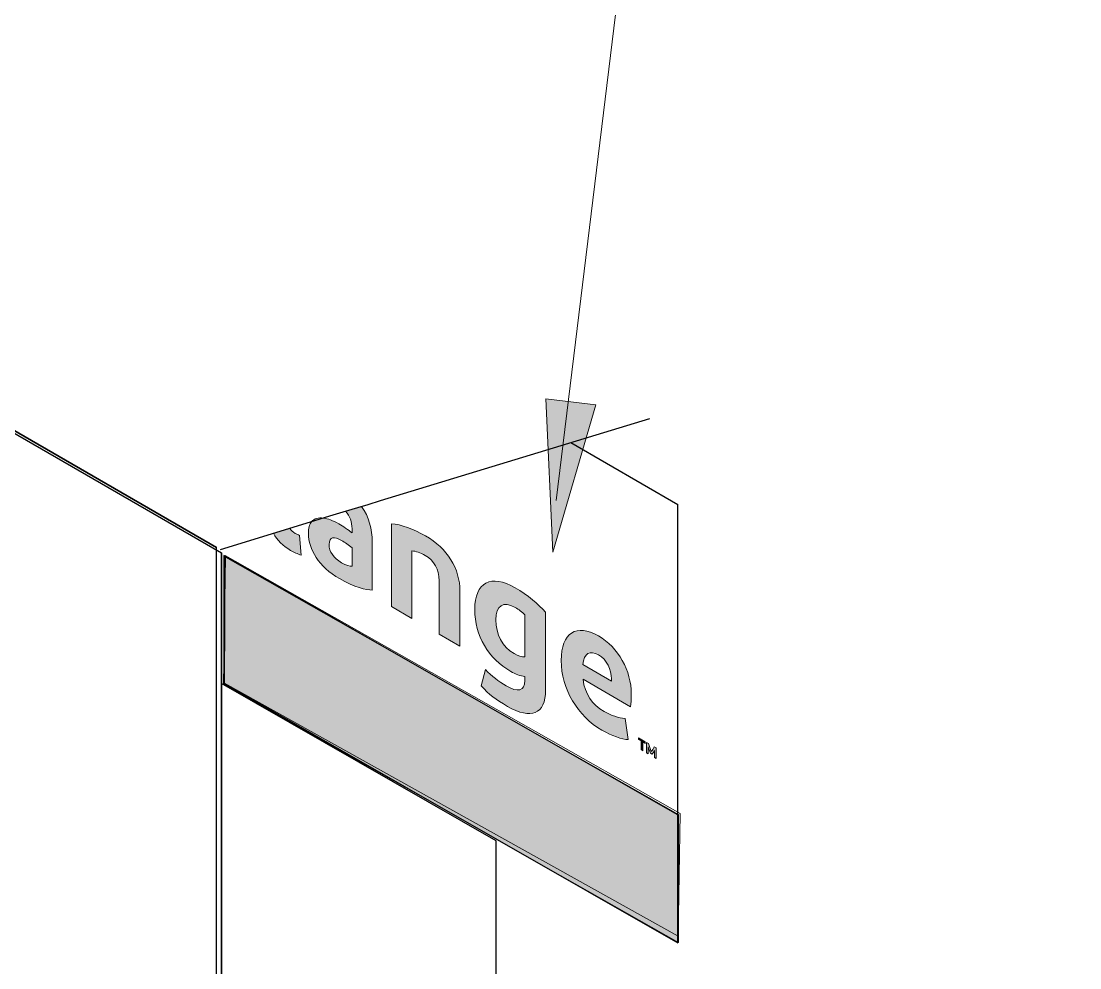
# Model space of a CAD drawing. Header units: inches. Extents: x -20.8 to 74.7, y -53.7 to 19.1.
# Drawn here: x -7.499 to -6.406, y -26.12 to -25.143 of the extents above; entities that cross this region are included whole.
import ezdxf

# ---------------------------------------------------------------- set-up
doc = ezdxf.new("R2010")
doc.units = ezdxf.units.IN
doc.header["$MEASUREMENT"] = 0
for name, color, linetype, lineweight in [('.ATI-HATCH', 7, 'Continuous', 0), ('.ATI-TEXT', 7, 'Continuous', 0), ('G-ANNO-TTLB', 7, 'Continuous', 0), ('TYVEK', 7, 'Continuous', 0)]:
    doc.layers.add(name, color=color, linetype=linetype, lineweight=lineweight)

# ---------------------------------------------------------------- blocks, each defined once
blk = doc.blocks.new('Block_498')
at = {"layer": 'TYVEK', "true_color": 0x18467f, "transparency": 33554687}
h = blk.add_hatch(color=156, dxfattribs=at)
h.dxf.hatch_style = 2
h.paths.add_polyline_path([(-6.859, -25.8861), (-6.8615, -25.8847), (-6.8615, -25.8828), (-6.8546, -25.8868), (-6.8546, -25.8886), (-6.8571, -25.8872), (-6.8571, -25.8961), (-6.859, -25.895)])
h = blk.add_hatch(color=156, dxfattribs=at)
h.dxf.hatch_style = 2
edge = h.paths.add_edge_path()
edge.add_spline(control_points=[(-6.8434, -25.8932), (-6.8434, -25.8932), (-6.8434, -25.904), (-6.8434, -25.904), (-6.8434, -25.904), (-6.8452, -25.903), (-6.8452, -25.903), (-6.8452, -25.903), (-6.8452, -25.8978), (-6.8452, -25.8978), (-6.8452, -25.8972), (-6.8451, -25.8965), (-6.8451, -25.8959), (-6.8458, -25.8972), (-6.8466, -25.8985), (-6.8476, -25.8997), (-6.8476, -25.8997), (-6.8491, -25.8988), (-6.8491, -25.8988), (-6.8501, -25.8964), (-6.851, -25.8942), (-6.8517, -25.8921), (-6.8516, -25.8927), (-6.8516, -25.8934), (-6.8516, -25.8941), (-6.8516, -25.8941), (-6.8516, -25.8993), (-6.8516, -25.8993), (-6.8516, -25.8993), (-6.8533, -25.8982), (-6.8533, -25.8982), (-6.8533, -25.8982), (-6.8533, -25.8875), (-6.8533, -25.8875), (-6.8533, -25.8875), (-6.8514, -25.8886), (-6.8514, -25.8886), (-6.8505, -25.8915), (-6.8496, -25.894), (-6.8484, -25.8971), (-6.8471, -25.8955), (-6.8462, -25.894), (-6.8454, -25.8921), (-6.8454, -25.8921), (-6.8434, -25.8932), (-6.8434, -25.8932)], knot_values=[0, 0, 0, 0, 1, 1, 1, 2, 2, 2, 3, 3, 3, 4, 4, 4, 5, 5, 5, 6, 6, 6, 7, 7, 7, 8, 8, 8, 9, 9, 9, 10, 10, 10, 11, 11, 11, 12, 12, 12, 13, 13, 13, 14, 14, 14, 15, 15, 15, 15], degree=3, periodic=0)
at = {"layer": 'TYVEK'}
blk.add_lwpolyline([(-6.859, -25.8861), (-6.8615, -25.8847), (-6.8615, -25.8828), (-6.8546, -25.8868), (-6.8546, -25.8886), (-6.8571, -25.8872), (-6.8571, -25.8961), (-6.859, -25.895)], close=True, dxfattribs=at)
blk.add_open_spline([(-6.8434, -25.8932), (-6.8434, -25.8932), (-6.8434, -25.904), (-6.8434, -25.904), (-6.8434, -25.904), (-6.8452, -25.903), (-6.8452, -25.903), (-6.8452, -25.903), (-6.8452, -25.8978), (-6.8452, -25.8978), (-6.8452, -25.8972), (-6.8451, -25.8965), (-6.8451, -25.8959), (-6.8458, -25.8972), (-6.8466, -25.8985), (-6.8476, -25.8997), (-6.8476, -25.8997), (-6.8491, -25.8988), (-6.8491, -25.8988), (-6.8501, -25.8964), (-6.851, -25.8942), (-6.8517, -25.8921), (-6.8516, -25.8927), (-6.8516, -25.8934), (-6.8516, -25.8941), (-6.8516, -25.8941), (-6.8516, -25.8993), (-6.8516, -25.8993), (-6.8516, -25.8993), (-6.8533, -25.8982), (-6.8533, -25.8982), (-6.8533, -25.8982), (-6.8533, -25.8875), (-6.8533, -25.8875), (-6.8533, -25.8875), (-6.8514, -25.8886), (-6.8514, -25.8886), (-6.8505, -25.8915), (-6.8496, -25.894), (-6.8484, -25.8971), (-6.8471, -25.8955), (-6.8462, -25.894), (-6.8454, -25.8921), (-6.8454, -25.8921), (-6.8434, -25.8932), (-6.8434, -25.8932)], degree=3, knots=[0, 0, 0, 0, 1, 1, 1, 2, 2, 2, 3, 3, 3, 4, 4, 4, 5, 5, 5, 6, 6, 6, 7, 7, 7, 8, 8, 8, 9, 9, 9, 10, 10, 10, 11, 11, 11, 12, 12, 12, 13, 13, 13, 14, 14, 14, 15, 15, 15, 15], dxfattribs=at)
blk = doc.blocks.new('Block_499')
at = {"layer": 'TYVEK', "true_color": 0x18467f, "transparency": 33554687}
h = blk.add_hatch(color=156, dxfattribs=at)
h.dxf.hatch_style = 2
edge = h.paths.add_edge_path()
edge.add_spline(control_points=[(-7.1574, -25.7058), (-7.1597, -25.706), (-7.1636, -25.7049), (-7.1682, -25.7021), (-7.1764, -25.6974), (-7.1811, -25.6907), (-7.1811, -25.6832), (-7.1811, -25.6749), (-7.1756, -25.6749), (-7.1683, -25.679), (-7.1646, -25.6811), (-7.1608, -25.6839), (-7.1574, -25.6868), (-7.1574, -25.6868), (-7.1574, -25.7058), (-7.1574, -25.7058)], knot_values=[0, 0, 0, 0, 1, 1, 1, 2, 2, 2, 3, 3, 3, 4, 4, 4, 5, 5, 5, 5], degree=3, periodic=0)
edge = h.paths.add_edge_path()
edge.add_spline(control_points=[(-7.1475, -25.644), (-7.1475, -25.644), (-7.1515, -25.6453), (-7.1515, -25.6453), (-7.1515, -25.6453), (-7.1642, -25.649), (-7.1642, -25.649), (-7.1596, -25.6539), (-7.1574, -25.66), (-7.1574, -25.6671), (-7.1574, -25.6671), (-7.1574, -25.6712), (-7.1574, -25.6712), (-7.1612, -25.6683), (-7.1668, -25.6644), (-7.1711, -25.6619), (-7.1771, -25.6585), (-7.1824, -25.6565), (-7.1869, -25.656), (-7.1922, -25.6553), (-7.1964, -25.6565), (-7.1992, -25.6597), (-7.2014, -25.6625), (-7.2025, -25.6665), (-7.2025, -25.6719), (-7.2025, -25.6881), (-7.1917, -25.7062), (-7.1704, -25.7185), (-7.1549, -25.7275), (-7.1429, -25.7303), (-7.1365, -25.7303), (-7.1365, -25.7303), (-7.1365, -25.6807), (-7.1365, -25.6807), (-7.1365, -25.6671), (-7.1401, -25.6546), (-7.1475, -25.644)], knot_values=[0, 0, 0, 0, 1, 1, 1, 2, 2, 2, 3, 3, 3, 4, 4, 4, 5, 5, 5, 6, 6, 6, 7, 7, 7, 8, 8, 8, 9, 9, 9, 10, 10, 10, 11, 11, 11, 12, 12, 12, 12], degree=3, periodic=0)
h = blk.add_hatch(color=156, dxfattribs=at)
h.dxf.hatch_style = 2
edge = h.paths.add_edge_path()
edge.add_spline(control_points=[(-7.2117, -25.6739), (-7.2131, -25.6733), (-7.2146, -25.6726), (-7.2161, -25.6718), (-7.2185, -25.6704), (-7.2203, -25.6687), (-7.2215, -25.6665), (-7.2215, -25.6665), (-7.2386, -25.6717), (-7.2386, -25.6717), (-7.2347, -25.6787), (-7.2289, -25.6847), (-7.221, -25.6893), (-7.2178, -25.6911), (-7.2131, -25.6932), (-7.21, -25.6942), (-7.21, -25.6942), (-7.2117, -25.6739), (-7.2117, -25.6739)], knot_values=[0, 0, 0, 0, 1, 1, 1, 2, 2, 2, 3, 3, 3, 4, 4, 4, 5, 5, 5, 6, 6, 6, 6], degree=3, periodic=0)
h = blk.add_hatch(color=156, dxfattribs=at)
h.dxf.hatch_style = 2
edge = h.paths.add_edge_path()
edge.add_spline(control_points=[(-7.0817, -25.6743), (-7.0938, -25.6674), (-7.1071, -25.6626), (-7.1168, -25.6618), (-7.1168, -25.6618), (-7.1168, -25.7472), (-7.1168, -25.7472), (-7.1168, -25.7472), (-7.0956, -25.7596), (-7.0956, -25.7596), (-7.0956, -25.7596), (-7.0956, -25.6899), (-7.0956, -25.6899), (-7.0915, -25.69), (-7.0868, -25.6917), (-7.0819, -25.6946), (-7.0724, -25.7), (-7.0674, -25.7086), (-7.0674, -25.7208), (-7.0674, -25.7208), (-7.0674, -25.7758), (-7.0674, -25.7758), (-7.0674, -25.7758), (-7.046, -25.7882), (-7.046, -25.7882), (-7.046, -25.7882), (-7.046, -25.7315), (-7.046, -25.7315), (-7.046, -25.7078), (-7.059, -25.6874), (-7.0817, -25.6743)], knot_values=[0, 0, 0, 0, 1, 1, 1, 2, 2, 2, 3, 3, 3, 4, 4, 4, 5, 5, 5, 6, 6, 6, 7, 7, 7, 8, 8, 8, 9, 9, 9, 10, 10, 10, 10], degree=3, periodic=0)
h = blk.add_hatch(color=156, dxfattribs=at)
h.dxf.hatch_style = 2
edge = h.paths.add_edge_path()
edge.add_spline(control_points=[(-6.9789, -25.7993), (-6.9822, -25.7992), (-6.9857, -25.7983), (-6.9901, -25.7958), (-7.0021, -25.7889), (-7.0088, -25.7758), (-7.0088, -25.761), (-7.0088, -25.7464), (-7.0014, -25.741), (-6.9888, -25.7483), (-6.9853, -25.7503), (-6.9818, -25.7532), (-6.9789, -25.756), (-6.9789, -25.756), (-6.9789, -25.7993), (-6.9789, -25.7993)], knot_values=[0, 0, 0, 0, 1, 1, 1, 2, 2, 2, 3, 3, 3, 4, 4, 4, 5, 5, 5, 5], degree=3, periodic=0)
edge = h.paths.add_edge_path()
edge.add_spline(control_points=[(-6.9888, -25.7281), (-7.0137, -25.7135), (-7.0307, -25.7218), (-7.0307, -25.7504), (-7.0307, -25.7774), (-7.0165, -25.8011), (-6.9935, -25.8143), (-6.9888, -25.8172), (-6.9837, -25.8189), (-6.9789, -25.8196), (-6.9789, -25.8196), (-6.9789, -25.8238), (-6.9789, -25.8238), (-6.9789, -25.8346), (-6.9863, -25.8361), (-6.9982, -25.8292), (-7.006, -25.8247), (-7.0131, -25.8192), (-7.0197, -25.8124), (-7.0197, -25.8124), (-7.0242, -25.8292), (-7.0242, -25.8292), (-7.0158, -25.8379), (-7.0088, -25.8436), (-6.9969, -25.8504), (-6.9726, -25.8644), (-6.9576, -25.8586), (-6.9576, -25.8335), (-6.9576, -25.8335), (-6.9576, -25.7531), (-6.9576, -25.7531), (-6.9646, -25.7454), (-6.9764, -25.7351), (-6.9888, -25.7281)], knot_values=[0, 0, 0, 0, 1, 1, 1, 2, 2, 2, 3, 3, 3, 4, 4, 4, 5, 5, 5, 6, 6, 6, 7, 7, 7, 8, 8, 8, 9, 9, 9, 10, 10, 10, 11, 11, 11, 11], degree=3, periodic=0)
h = blk.add_hatch(color=156, dxfattribs=at)
h.dxf.hatch_style = 2
edge = h.paths.add_edge_path()
edge.add_spline(control_points=[(-6.8896, -25.8243), (-6.8896, -25.8243), (-6.9192, -25.8072), (-6.9192, -25.8072), (-6.9178, -25.7958), (-6.9118, -25.7919), (-6.9028, -25.7972), (-6.8943, -25.8021), (-6.8896, -25.8121), (-6.8896, -25.8221), (-6.8896, -25.8221), (-6.8896, -25.8243), (-6.8896, -25.8243)], knot_values=[0, 0, 0, 0, 1, 1, 1, 2, 2, 2, 3, 3, 3, 4, 4, 4, 4], degree=3, periodic=0)
edge = h.paths.add_edge_path()
edge.add_spline(control_points=[(-6.869, -25.8375), (-6.869, -25.8136), (-6.8825, -25.7893), (-6.9028, -25.7776), (-6.9257, -25.7643), (-6.9414, -25.7746), (-6.9414, -25.8029), (-6.9414, -25.8325), (-6.9243, -25.8606), (-6.8993, -25.875), (-6.889, -25.881), (-6.8789, -25.8843), (-6.8721, -25.8847), (-6.8721, -25.8847), (-6.8754, -25.8629), (-6.8754, -25.8629), (-6.8821, -25.8622), (-6.8894, -25.86), (-6.8971, -25.8556), (-6.9096, -25.8485), (-6.9168, -25.8378), (-6.9189, -25.8224), (-6.9189, -25.8224), (-6.8697, -25.8507), (-6.8697, -25.8507), (-6.8694, -25.8474), (-6.869, -25.8429), (-6.869, -25.8375)], knot_values=[0, 0, 0, 0, 1, 1, 1, 2, 2, 2, 3, 3, 3, 4, 4, 4, 5, 5, 5, 6, 6, 6, 7, 7, 7, 8, 8, 8, 9, 9, 9, 9], degree=3, periodic=0)
at = {"layer": 'TYVEK'}
for points, knots in [([(-7.1475, -25.644), (-7.1475, -25.644), (-7.1515, -25.6453), (-7.1515, -25.6453), (-7.1515, -25.6453), (-7.1642, -25.649), (-7.1642, -25.649), (-7.1596, -25.6539), (-7.1574, -25.66), (-7.1574, -25.6671), (-7.1574, -25.6671), (-7.1574, -25.6712), (-7.1574, -25.6712), (-7.1612, -25.6683), (-7.1668, -25.6644), (-7.1711, -25.6619), (-7.1771, -25.6585), (-7.1824, -25.6565), (-7.1869, -25.656), (-7.1922, -25.6553), (-7.1964, -25.6565), (-7.1992, -25.6597), (-7.2014, -25.6625), (-7.2025, -25.6665), (-7.2025, -25.6719), (-7.2025, -25.6881), (-7.1917, -25.7062), (-7.1704, -25.7185), (-7.1549, -25.7275), (-7.1429, -25.7303), (-7.1365, -25.7303), (-7.1365, -25.7303), (-7.1365, -25.6807), (-7.1365, -25.6807), (-7.1365, -25.6671), (-7.1401, -25.6546), (-7.1475, -25.644)], [0, 0, 0, 0, 1, 1, 1, 2, 2, 2, 3, 3, 3, 4, 4, 4, 5, 5, 5, 6, 6, 6, 7, 7, 7, 8, 8, 8, 9, 9, 9, 10, 10, 10, 11, 11, 11, 12, 12, 12, 12]), ([(-7.2117, -25.6739), (-7.2131, -25.6733), (-7.2146, -25.6726), (-7.2161, -25.6718), (-7.2185, -25.6704), (-7.2203, -25.6687), (-7.2215, -25.6665), (-7.2215, -25.6665), (-7.2386, -25.6717), (-7.2386, -25.6717), (-7.2347, -25.6787), (-7.2289, -25.6847), (-7.221, -25.6893), (-7.2178, -25.6911), (-7.2131, -25.6932), (-7.21, -25.6942), (-7.21, -25.6942), (-7.2117, -25.6739), (-7.2117, -25.6739)], [0, 0, 0, 0, 1, 1, 1, 2, 2, 2, 3, 3, 3, 4, 4, 4, 5, 5, 5, 6, 6, 6, 6]), ([(-7.0817, -25.6743), (-7.0938, -25.6674), (-7.1071, -25.6626), (-7.1168, -25.6618), (-7.1168, -25.6618), (-7.1168, -25.7472), (-7.1168, -25.7472), (-7.1168, -25.7472), (-7.0956, -25.7596), (-7.0956, -25.7596), (-7.0956, -25.7596), (-7.0956, -25.6899), (-7.0956, -25.6899), (-7.0915, -25.69), (-7.0868, -25.6917), (-7.0819, -25.6946), (-7.0724, -25.7), (-7.0674, -25.7086), (-7.0674, -25.7208), (-7.0674, -25.7208), (-7.0674, -25.7758), (-7.0674, -25.7758), (-7.0674, -25.7758), (-7.046, -25.7882), (-7.046, -25.7882), (-7.046, -25.7882), (-7.046, -25.7315), (-7.046, -25.7315), (-7.046, -25.7078), (-7.059, -25.6874), (-7.0817, -25.6743)], [0, 0, 0, 0, 1, 1, 1, 2, 2, 2, 3, 3, 3, 4, 4, 4, 5, 5, 5, 6, 6, 6, 7, 7, 7, 8, 8, 8, 9, 9, 9, 10, 10, 10, 10]), ([(-7.1574, -25.7058), (-7.1597, -25.706), (-7.1636, -25.7049), (-7.1682, -25.7021), (-7.1764, -25.6974), (-7.1811, -25.6907), (-7.1811, -25.6832), (-7.1811, -25.6749), (-7.1756, -25.6749), (-7.1683, -25.679), (-7.1646, -25.6811), (-7.1608, -25.6839), (-7.1574, -25.6868), (-7.1574, -25.6868), (-7.1574, -25.7058), (-7.1574, -25.7058)], [0, 0, 0, 0, 1, 1, 1, 2, 2, 2, 3, 3, 3, 4, 4, 4, 5, 5, 5, 5]), ([(-6.9888, -25.7281), (-7.0137, -25.7135), (-7.0307, -25.7218), (-7.0307, -25.7504), (-7.0307, -25.7774), (-7.0165, -25.8011), (-6.9935, -25.8143), (-6.9888, -25.8172), (-6.9837, -25.8189), (-6.9789, -25.8196), (-6.9789, -25.8196), (-6.9789, -25.8238), (-6.9789, -25.8238), (-6.9789, -25.8346), (-6.9863, -25.8361), (-6.9982, -25.8292), (-7.006, -25.8247), (-7.0131, -25.8192), (-7.0197, -25.8124), (-7.0197, -25.8124), (-7.0242, -25.8292), (-7.0242, -25.8292), (-7.0158, -25.8379), (-7.0088, -25.8436), (-6.9969, -25.8504), (-6.9726, -25.8644), (-6.9576, -25.8586), (-6.9576, -25.8335), (-6.9576, -25.8335), (-6.9576, -25.7531), (-6.9576, -25.7531), (-6.9646, -25.7454), (-6.9764, -25.7351), (-6.9888, -25.7281)], [0, 0, 0, 0, 1, 1, 1, 2, 2, 2, 3, 3, 3, 4, 4, 4, 5, 5, 5, 6, 6, 6, 7, 7, 7, 8, 8, 8, 9, 9, 9, 10, 10, 10, 11, 11, 11, 11]), ([(-6.9789, -25.7993), (-6.9822, -25.7992), (-6.9857, -25.7983), (-6.9901, -25.7958), (-7.0021, -25.7889), (-7.0088, -25.7758), (-7.0088, -25.761), (-7.0088, -25.7464), (-7.0014, -25.741), (-6.9888, -25.7483), (-6.9853, -25.7503), (-6.9818, -25.7532), (-6.9789, -25.756), (-6.9789, -25.756), (-6.9789, -25.7993), (-6.9789, -25.7993)], [0, 0, 0, 0, 1, 1, 1, 2, 2, 2, 3, 3, 3, 4, 4, 4, 5, 5, 5, 5]), ([(-6.869, -25.8375), (-6.869, -25.8136), (-6.8825, -25.7893), (-6.9028, -25.7776), (-6.9257, -25.7643), (-6.9414, -25.7746), (-6.9414, -25.8029), (-6.9414, -25.8325), (-6.9243, -25.8606), (-6.8993, -25.875), (-6.889, -25.881), (-6.8789, -25.8843), (-6.8721, -25.8847), (-6.8721, -25.8847), (-6.8754, -25.8629), (-6.8754, -25.8629), (-6.8821, -25.8622), (-6.8894, -25.86), (-6.8971, -25.8556), (-6.9096, -25.8485), (-6.9168, -25.8378), (-6.9189, -25.8224), (-6.9189, -25.8224), (-6.8697, -25.8507), (-6.8697, -25.8507), (-6.8694, -25.8474), (-6.869, -25.8429), (-6.869, -25.8375)], [0, 0, 0, 0, 1, 1, 1, 2, 2, 2, 3, 3, 3, 4, 4, 4, 5, 5, 5, 6, 6, 6, 7, 7, 7, 8, 8, 8, 9, 9, 9, 9]), ([(-6.8896, -25.8243), (-6.8896, -25.8243), (-6.9192, -25.8072), (-6.9192, -25.8072), (-6.9178, -25.7958), (-6.9118, -25.7919), (-6.9028, -25.7972), (-6.8943, -25.8021), (-6.8896, -25.8121), (-6.8896, -25.8221), (-6.8896, -25.8221), (-6.8896, -25.8243), (-6.8896, -25.8243)], [0, 0, 0, 0, 1, 1, 1, 2, 2, 2, 3, 3, 3, 4, 4, 4, 4])]:
    blk.add_open_spline(points, degree=3, knots=knots, dxfattribs=at)
blk = doc.blocks.new('Block_497')
at = {"layer": 'TYVEK'}
for name in ['Block_499', 'Block_498']:
    blk.add_blockref(name, (0, 0), dxfattribs=at)
blk = doc.blocks.new('Block_496')
at = {"layer": 'TYVEK'}
blk.add_blockref('Block_497', (0, 0), dxfattribs=at)
blk = doc.blocks.new('Block_654')
at = {"layer": '.ATI-TEXT', "true_color": 0x000000, "transparency": 33554687}
h = blk.add_hatch(color=18, dxfattribs=at)
h.dxf.hatch_style = 2
h.paths.add_polyline_path([(-6.9055, -25.539), (-6.95, -25.6911), (-6.9573, -25.5328)])
at = {"layer": '.ATI-TEXT', "color": 18, "lineweight": 0, "true_color": 0x000000}
blk.add_line((-6.9466, -25.6377), (-6.6934, -23.5592), dxfattribs=at)
at = {"layer": '.ATI-TEXT'}
blk.add_lwpolyline([(-6.9055, -25.539), (-6.95, -25.6911), (-6.9573, -25.5328), (-6.9573, -25.5328)], close=True, dxfattribs=at)

msp = doc.modelspace()

# ---------------------------------------------------------------- hatches: boundary and pattern name
at = {"layer": '.ATI-HATCH', "true_color": 0x848484, "transparency": 33554559}
msp.add_hatch(color=252, dxfattribs=at).paths.add_polyline_path([(-6.8202, -26.0941), (-6.8202, -25.9621), (-7.288, -25.6963), (-7.2902, -25.8276)])
at = {"layer": 'G-ANNO-TTLB', "true_color": 0xb9529f, "transparency": 33554687}
h = msp.add_hatch(color=233, dxfattribs=at)
edge = h.paths.add_edge_path()
edge.add_spline(control_points=[(19.8832, -53.7487), (19.8832, -53.7487), (-20.8169, -53.7487), (-20.8169, -53.7487), (-20.8169, -53.7487), (-20.8169, -19.6134), (-20.8169, -19.6134), (-20.8169, -19.6134), (19.8832, -19.6134), (19.8832, -19.6134), (19.8832, -19.6134), (19.8832, -53.7487), (19.8832, -53.7487)], knot_values=[0, 0, 0, 0, 1, 1, 1, 2, 2, 2, 3, 3, 3, 4, 4, 4, 4], degree=3, periodic=0)
edge = h.paths.add_edge_path()
edge.add_spline(control_points=[(-20.6918, -19.7385), (-20.6918, -19.7385), (-20.6918, -53.6237), (-20.6918, -53.6237), (-20.6918, -53.6237), (19.7581, -53.6237), (19.7581, -53.6237), (19.7581, -53.6237), (19.7581, -19.7385), (19.7581, -19.7385), (19.7581, -19.7385), (-20.6918, -19.7385), (-20.6918, -19.7385)], knot_values=[0, 0, 0, 0, 1, 1, 1, 2, 2, 2, 3, 3, 3, 4, 4, 4, 4], degree=3, periodic=0)
edge.add_line((-20.6918, -19.7385), (-20.6918, -19.7385))
at = {"layer": 'TYVEK', "true_color": 0x000000, "transparency": 33554687}
h = msp.add_hatch(dxfattribs=at)
h.set_pattern_fill('_U', color=18, scale=10, angle=45, style=2, pattern_type=0)
h.set_pattern_definition([(45, (0, 0), (-7.071, 7.071), [])])
h.paths.add_polyline_path([(-6.8187, -25.9611), (-6.8206, -26.0876), (-7.2892, -25.8264), (-7.2885, -25.6947)])

# ---------------------------------------------------------------- linework, layer by layer
at = {"layer": '.ATI-HATCH'}
msp.add_lwpolyline([(-6.8202, -26.0941), (-6.8202, -25.9621), (-7.288, -25.6963), (-7.2902, -25.8276)], close=True, dxfattribs=at)
at = {"layer": 'G-ANNO-TTLB'}
for points in [[(19.8832, -53.7487), (19.8832, -53.7487), (-20.8169, -53.7487), (-20.8169, -53.7487), (-20.8169, -53.7487), (-20.8169, -19.6134), (-20.8169, -19.6134), (-20.8169, -19.6134), (19.8832, -19.6134), (19.8832, -19.6134), (19.8832, -19.6134), (19.8832, -53.7487), (19.8832, -53.7487)], [(-20.6918, -19.7385), (-20.6918, -19.7385), (-20.6918, -53.6237), (-20.6918, -53.6237), (-20.6918, -53.6237), (19.7581, -53.6237), (19.7581, -53.6237), (19.7581, -53.6237), (19.7581, -19.7385), (19.7581, -19.7385), (19.7581, -19.7385), (-20.6918, -19.7385), (-20.6918, -19.7385)]]:
    msp.add_open_spline(points, degree=3, knots=[0, 0, 0, 0, 1, 1, 1, 2, 2, 2, 3, 3, 3, 4, 4, 4, 4], dxfattribs=at)
at = {"layer": 'TYVEK', "color": 2, "lineweight": 25, "true_color": 0xffff00}
for p in [(-8.8866, -24.7671), (-7.2974, -30.2108)]:
    msp.add_line(p, (-7.2974, -25.6864), dxfattribs=at)
at = {"layer": 'TYVEK', "color": 18, "lineweight": 25, "true_color": 0x000000}
msp.add_line((-7.2974, -25.6864), (-8.8866, -24.7671), dxfattribs=at)
at = {"layer": 'TYVEK', "color": 1, "lineweight": 25, "true_color": 0xff0000}
for p, q in [((-6.9314, -25.578), (-6.8209, -25.6419)), ((-6.8209, -25.9626), (-6.8209, -25.6419)), ((-7.2923, -25.6918), (-7.2923, -25.8177)), ((-7.2923, -30.208), (-7.2923, -25.6918))]:
    msp.add_line(p, q, dxfattribs=at)
at = {"layer": 'TYVEK', "color": 3, "lineweight": 25, "true_color": 0x00ff00}
msp.add_line((-7.2923, -25.8177), (-7.2923, -29.8305), dxfattribs=at)
msp.add_lwpolyline([(-8.8839, -29.2892), (-8.8839, -24.7723), (-7.2923, -25.6918), (-7.2923, -30.208)], close=True, dxfattribs=at)
at = {"layer": 'TYVEK', "color": 18, "lineweight": 25, "true_color": 0x000000}
msp.add_lwpolyline([(-7.2934, -25.6884), (-7.2002, -25.6599), (-7.1802, -25.6538), (-7.1665, -25.6497), (-7.1515, -25.6452), (-7.1408, -25.6419), (-7.1282, -25.638), (-6.8499, -25.5531)], dxfattribs=at)
at = {"layer": 'TYVEK', "color": 1, "lineweight": 25, "true_color": 0xff0000}
for points in [[(-6.8209, -25.9622), (-7.2897, -25.6945), (-7.2897, -25.8265), (-6.8209, -26.0943)], [(-7.0087, -25.989), (-7.2923, -25.8268), (-7.2923, -30.6881), (-7.0087, -30.8506)]]:
    msp.add_lwpolyline(points, close=True, dxfattribs=at)
at = {"layer": 'TYVEK'}
msp.add_lwpolyline([(-6.8187, -25.9611), (-6.8206, -26.0876), (-7.2892, -25.8264), (-7.2885, -25.6947)], close=True, dxfattribs=at)
at = {"layer": 'TYVEK', "color": 1, "lineweight": 25, "true_color": 0xff0000}
msp.add_lwpolyline([(-6.8209, -25.9626)], dxfattribs=at)

# ---------------------------------------------------------------- block references
at = {"layer": '.ATI-TEXT'}
msp.add_blockref('Block_654', (0, 0), dxfattribs=at)
at = {"layer": 'TYVEK'}
msp.add_blockref('Block_496', (0, 0), dxfattribs=at)

doc.saveas('drawing.dxf')
